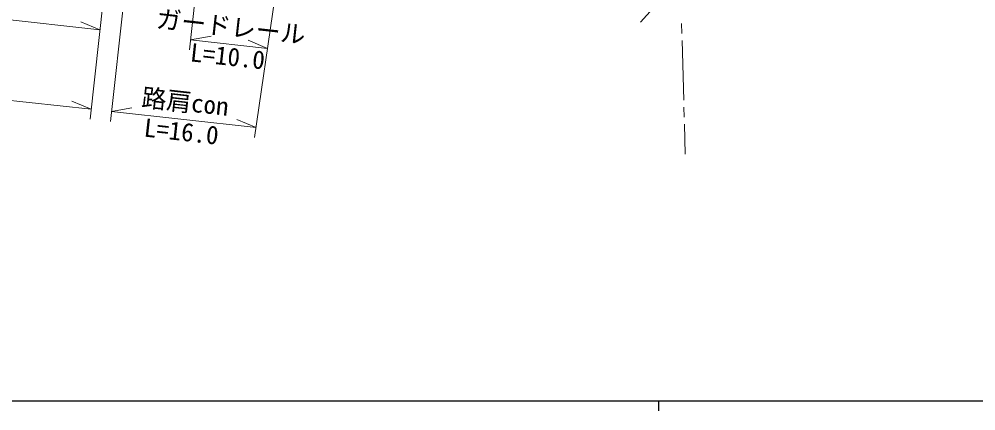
# Model space of a CAD drawing. Units: millimetres at full size, sheet at 1:1000; details may follow other scales. Extents: x 40000 to 680000, y 20000 to 380000.
# Drawn here: x 204010 to 299760, y 204000 to 243244 of the extents above; entities that cross this region are included whole.
import ezdxf
from ezdxf.enums import TextEntityAlignment as Align

# ---------------------------------------------------------------- set-up
doc = ezdxf.new("R2010")
doc.units = ezdxf.units.MM
doc.header["$LTSCALE"] = 1000
for name, color, linetype, lineweight in [('M-BGD', 7, 'Continuous', 13), ('M-BMK', 2, 'Continuous', 13), ('M-STR-HTXT', 7, 'Continuous', 13), ('M-TTL-BAND', 7, 'Continuous', 25)]:
    doc.layers.add(name, color=color, linetype=linetype, lineweight=lineweight)
doc.styles.add('ＭＳ ゴシック', font='')
doc.styles.get('ＭＳ ゴシック').set_extended_font_data('MS Gothic')

msp = doc.modelspace()

# ---------------------------------------------------------------- linework, layer by layer
at = {"layer": 'M-BGD'}
msp.add_lwpolyline([(270211, 246240), (269145, 245888), (267809, 244712), (266197, 242929)], dxfattribs=at)
at = {"layer": 'M-BMK'}
for p, q in [((270308, 242810), (270337, 241811)), ((270357, 241111), (270527, 235113)), ((270547, 234414), (270576, 233414)), ((270596, 232714), (270681, 229716))]:
    msp.add_line(p, q, dxfattribs=at)
at = {"layer": 'M-STR-HTXT'}
for p, q in [((231018, 255152), (227574, 231400)), ((213199, 252101), (211110, 233216)), ((215226, 251877), (213137, 232992)), ((222265, 251098), (221055, 240165)), ((212100, 242162), (171776, 246622)), ((212100, 242162), (210178, 242978)), ((221165, 241159), (223219, 241535)), ((228866, 240307), (221165, 241159)), ((228866, 240307), (226944, 241123)), ((211220, 234210), (170896, 238671)), ((211220, 234210), (209298, 235026)), ((213247, 233986), (215301, 234362)), ((227717, 232385), (213247, 233986)), ((227717, 232385), (225795, 233202))]:
    msp.add_line(p, q, dxfattribs=at)
at = {"layer": 'M-TTL-BAND'}
for p, q in [((40000, 205000), (579000, 205000)), ((268000, 205000), (268000, 204000))]:
    msp.add_line(p, q, dxfattribs=at)

# ---------------------------------------------------------------- texts
at = {"layer": 'M-STR-HTXT', "style": 'ＭＳ ゴシック'}
for s, p in [('ガードレール', (225048, 241031)), ('路肩con', (220465, 233489))]:
    msp.add_text(s, height=1833, rotation=353.688, dxfattribs=at).set_placement(p, align=Align.BOTTOM_CENTER)
for s, p in [('L=10.0', (224983, 240435)), ('L=16.0', (220349, 232899))]:
    msp.add_text(s, height=1833, rotation=353.688, dxfattribs=at).set_placement(p, align=Align.TOP_CENTER)

doc.saveas('drawing.dxf')
